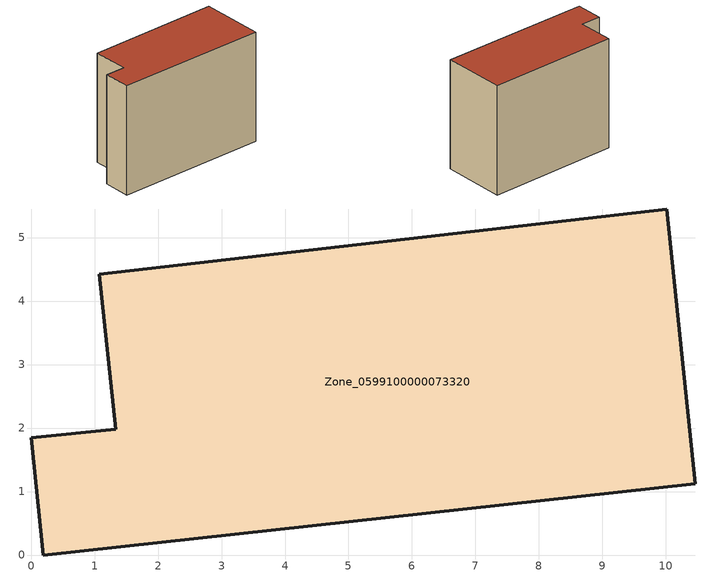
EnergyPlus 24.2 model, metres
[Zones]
Zone_0599100000073320
 floor ground (C_G): 0,1.85 1.33,1.98 1.07,4.42 10.01,5.45 10.46,1.12 0.19,0 z0
 wall outside (C_F): 1.33,1.98 0,1.85 0.19,0 10.46,1.12 10.01,5.45 1.07,4.42 1.33,1.98 z0:7.53
 roof outside (C_R): 10.01,5.45 1.07,4.42 1.33,1.98 0,1.85 0.19,0 10.46,1.12 z7.53
[BUILDING]
Pand.0599100000073320: North Axis=0; Terrain=City; Loads Convergence Tolerance Value=0.04; Temperature Convergence Tolerance Value=0.4; Solar Distribution=FullExterior; Maximum Number of Warmup Days=25; Minimum Number of Warmup Days=1
[Site:Location]
Rotterdam.The.Hague.AP_ZH_NLD Design_Conditions: Latitude=51.96; Longitude=4.45; Time Zone=1; Elevation=-4.5
[SITE:GROUNDTEMPERATURE:BUILDINGSURFACE]
18, 18, 18, 18, 18, 18, 18, 18, 18, 18, 18, 18
[MATERIAL] Thermal Absorptance=0.9; Solar Absorptance=0.7; Visible Absorptance=0.7
Name | Roughness | Thickness | Conductivity | Density | Specific Heat
G.TI.1946 | MediumSmooth | 0.15 | 1 | 540 | 1210
F.TI.1946 | Rough | 0.3 | 0.857143 | 1920 | 840
R.TI.1946 | MediumRough | 0.2 | 0.1 | 1500 | 1000
[CONSTRUCTION]
C_G: G.TI.1946
C_F: F.TI.1946
C_R: R.TI.1946
[ZONE]
Zone_0599100000073320: Type=1; Multiplier=1; Ceiling Height=Autocalculate; Volume=Autocalculate; Floor Area=autocalculate; Part of Total Floor Area=Yes
[ZONEINFILTRATION:DESIGNFLOWRATE]
Infil_Zone_0599100000073320: Zone or ZoneList or Space or SpaceList=Zone_0599100000073320; Schedule=AlwaysOn; Design Flow Rate Calculation Method=Flow/Area; Flow Rate per Floor Area=0.003; Constant Term Coefficient=1; Temperature Term Coefficient=0; Velocity Term Coefficient=0; Velocity Squared Term Coefficient=0
[HVACTEMPLATE:ZONE:IDEALLOADSAIRSYSTEM]
Zone_0599100000073320: Maximum Heating Supply Air Temperature=50; Minimum Cooling Supply Air Temperature=13; Maximum Heating Supply Air Humidity Ratio=0.0156; Minimum Cooling Supply Air Humidity Ratio=0.0077; Heating Limit=NoLimit; Cooling Limit=NoLimit; Dehumidification Control Type=ConstantSensibleHeatRatio; Cooling Sensible Heat Ratio=0.7; Dehumidification Setpoint=60; Humidification Control Type=None; Humidification Setpoint=30; Outdoor Air Method=None; Outdoor Air Flow Rate per Person=0.00944; Outdoor Air Flow Rate per Zone Floor Area=0; Outdoor Air Flow Rate per Zone=0; Demand Controlled Ventilation Type=None; Outdoor Air Economizer Type=NoEconomizer; Heat Recovery Type=None; Sensible Heat Recovery Effectiveness=0.7; Latent Heat Recovery Effectiveness=0.65
[ZONECONTROL:THERMOSTAT]
ThermostatControl_Zone_0599100000073320: Zone or ZoneList=Zone_0599100000073320; Control Type Schedule=DualSetpointControlType; Control 1=Thermostat_Zone_0599100000073320; Temperature Difference Between Cutout And Setpoint=0
[THERMOSTATSETPOINT:DUALSETPOINT]
Thermostat_Zone_0599100000073320: Heating Setpoint Temperature Schedule=HeatingSetpoint_Zone_0599100000073320; Cooling Setpoint Temperature Schedule=CoolingSetpoint_Zone_0599100000073320
[SCHEDULE:COMPACT]
HeatingSetpoint_Zone_0599100000073320: Through: 12/31, For: AllDays, Until: 24:00, 21
CoolingSetpoint_Zone_0599100000073320: Through: 12/31, For: AllDays, Until: 24:00, 24
DualSetpointControlType: Through: 12/31, For: AllDays, Until: 24:00, 4
AlwaysOn: Through: 12/31, For: AllDays, Until: 24:00, 1
